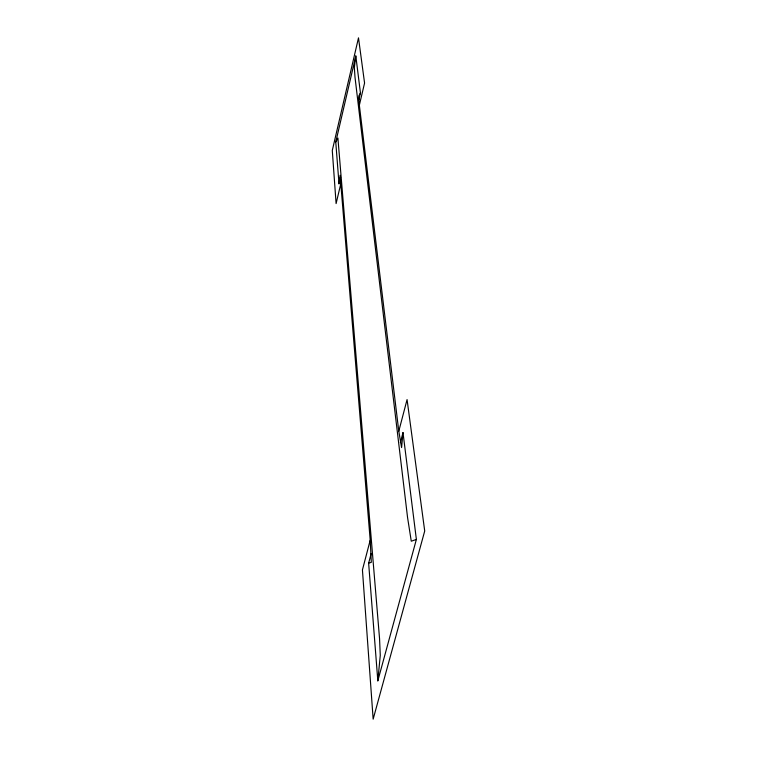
<?xml version="1.0" encoding="UTF-8"?>
<svg xmlns="http://www.w3.org/2000/svg" width="757" height="757" viewBox="0 0 757 757"><rect width="100%" height="100%" fill="white"/><g stroke="black" fill="none" stroke-linecap="round" stroke-linejoin="round"><path stroke-width="1.14" d="M371.129 553.717L368.64 563.18L377.828 680.836L380.269 655.354L379.55 638.605L337.906 138.067L335.758 142.061L339.013 183.809L340.584 177.157M377.828 680.836L416.378 539.438L402.998 432.625L401.579 447.557L398.788 431.197L359.348 105.204L358.761 96.082L360.446 92.931L355.818 55.98L335.758 142.061M339.013 183.809L340.101 175.274L370.211 540.205L371.308 562.319L368.64 563.18M355.818 55.98L354.342 67.619L354.995 77.167L407.569 517.561L411.269 541.198L416.378 539.438M358.827 99.82L360.446 92.931M341.123 182.361L336.099 203.586L332.285 150.463L358.496 37.85L364.571 83.062L359.348 105.204M370.211 540.205L362.433 569.879L373.154 719.15L424.715 530.998L407.067 399.592L398.788 431.197M400.368 442.618L402.998 432.625"/></g></svg>
